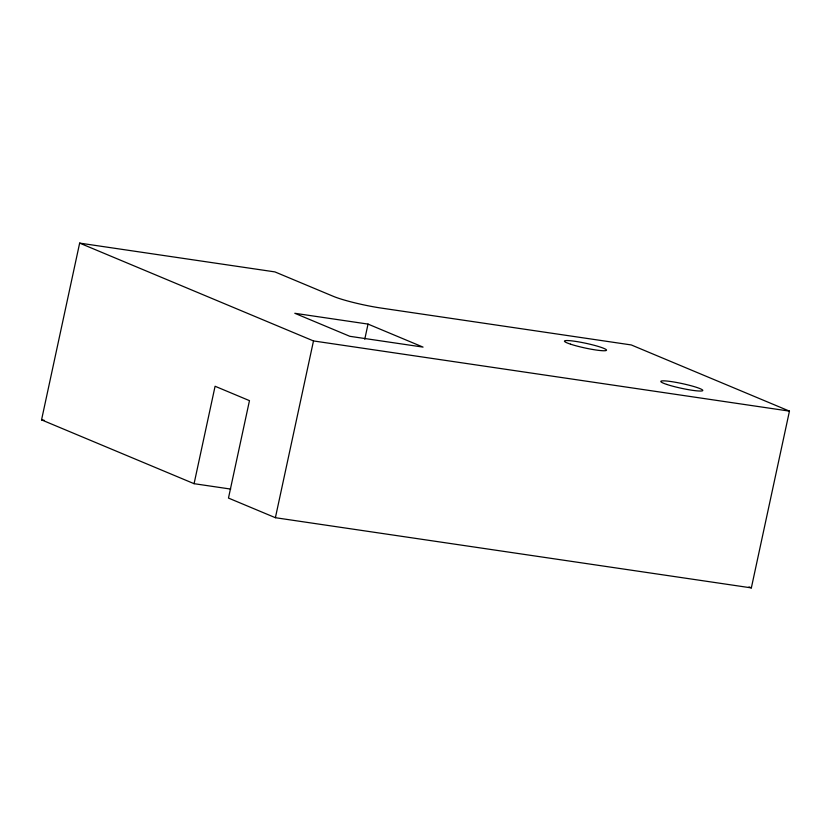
<?xml version="1.0" encoding="UTF-8"?>
<svg xmlns="http://www.w3.org/2000/svg" width="831" height="831" viewBox="0 0 831 831"><rect width="100%" height="100%" fill="white"/><g stroke="black" fill="none" stroke-linecap="round" stroke-linejoin="round"><path stroke-width="1.25" d="M194.08 483.684L41.55 419.873L79.651 243.109L274.916 271.903L333.376 296.355A35.816 3.968 12.2 0 0 381.076 308.052L631.269 344.948L789.45 411.127L751.349 587.891L275.393 517.703L228.473 498.07L249.466 400.646L215.084 386.259L194.08 483.684L230.696 489.085M275.393 517.703L313.495 340.939L79.651 243.109M364.767 339.235L368.029 324.09L294.808 313.287L349.83 336.306L423.052 347.109L368.029 324.09M313.495 340.939L789.45 411.127M41.55 419.873L44.105 420.247M749.001 586.915L751.349 587.891M570.533 344.169A21.492 2.379 12.2 0 0 605.789 350.62A21.492 2.379 12.2 0 0 580.318 342.185A21.492 2.379 12.2 0 0 570.533 344.169M666.826 384.452A21.492 2.379 12.2 0 0 702.081 390.902A21.492 2.379 12.2 0 0 676.611 382.478A21.492 2.379 12.2 0 0 666.826 384.452"/></g></svg>
